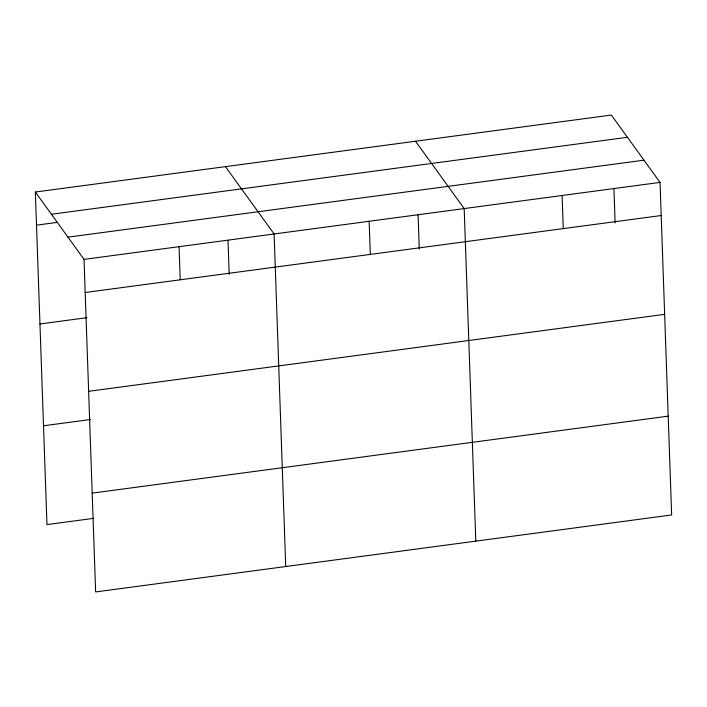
<?xml version="1.0" encoding="UTF-8"?>
<svg xmlns="http://www.w3.org/2000/svg" width="707" height="707" viewBox="0 0 707 707"><rect width="100%" height="100%" fill="white"/><g stroke="black" fill="none" stroke-linecap="round" stroke-linejoin="round"><path stroke-width="1.06" d="M35.35 192.039L611.361 115.064L660.038 182.406L671.65 514.961L95.639 591.936L84.027 259.381L35.35 192.039L46.962 524.594L93.934 518.311M51.417 214.265L627.427 137.291M36.508 225.153L57.267 222.387M67.96 237.163L643.971 160.18M84.027 259.381L660.038 182.406M85.185 292.504L661.195 215.529M39.954 323.974L86.934 317.69M88.631 391.316L664.642 314.341M43.516 425.782L90.487 419.498M92.184 493.124L668.203 416.149M415.522 141.232L464.19 208.583L475.802 541.129M225.436 166.64L274.113 233.982L285.725 566.537M613.932 188.804L615.125 222.838M562.118 195.494L563.276 228.608M418.093 214.981L419.278 249.014M369.151 221.282L370.309 254.396M228.008 240.38L229.201 274.413M179.065 246.681L180.223 279.804"/></g></svg>
